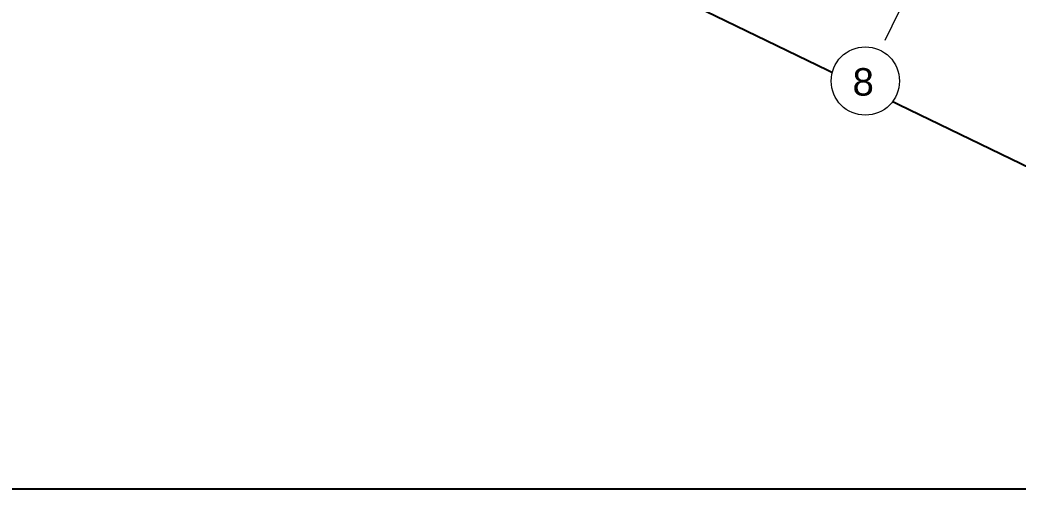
# Model space of a CAD drawing. Header units: metres. Extents: x -466 to 1322, y -1072 to 50.
# Drawn here: x 816.26 to 836.74, y -225.14 to -215.52 of the extents above; entities that cross this region are included whole.
import ezdxf

# ---------------------------------------------------------------- set-up
doc = ezdxf.new("R2010")
doc.units = ezdxf.units.M
doc.set_wipeout_variables(frame=1)
doc.linetypes.add('CENTER2', pattern=[28.575, 19.05, -3.175, 3.175, -3.175])
for name, color, linetype, lineweight in [('A - TXT 100 -1', 2, 'Continuous', 0), ('A-COTAS', 41, 'Continuous', 0), ('A-EJES', 61, 'CENTER2', 0)]:
    doc.layers.add(name, color=color, linetype=linetype, lineweight=lineweight)
doc.layers.add('AKU_Poligono', color=1, linetype='Continuous')
doc.layers.add('Hatch escaleras', color=7, linetype='Continuous', lineweight=0, true_color=0x78372d)
doc.styles.get("Standard").update_dxf_attribs({"font": 'arial.ttf'})
doc.styles.add('Style-Arial', font='arial.ttf')
doc.dimstyles.new('ISO-25', dxfattribs={"dimscale": 0.1, "dimtxt": 2.5, "dimasz": 2.5, "dimexe": 1.25, "dimexo": 0.625, "dimtad": 1, "dimdsep": 46, "dimtxsty": 'Standard', "dimblk": 'DOT', "dimcen": 2.5, "dimadec": 0, "dimazin": 0, "dimtfac": 1, "dimtmove": 0, "dimatfit": 3, "dimfxl": 1, "dimarcsym": 0})

# ---------------------------------------------------------------- blocks, each defined once
blk = doc.blocks.new('_Dot')
at = {"color": 0, "linetype": 'ByBlock', "lineweight": -2}
blk.add_line((-0.5, 0), (-1, 0), dxfattribs=at)
at = {"color": 0, "linetype": 'ByBlock', "const_width": 0.5}
blk.add_lwpolyline([(-0.25, 0, 1), (0.25, 0, 1)], format="xyb", close=True, dxfattribs=at)
blk = doc.blocks.new('*D72')
at = {"layer": 'A-COTAS', "color": 0, "lineweight": -2, "transparency": 16777216}
for p, q in [((834.862, -214.18), (834.894, -214.112)), ((835.065, -214.334), (838.936, -216.205)), ((839.183, -216.269), (839.216, -216.202))]:
    blk.add_line(p, q, dxfattribs=at)
at = {"layer": 'Defpoints', "color": 0, "transparency": 16777216}
for p in [(834.834, -214.236), (839.156, -216.325), (839.161, -216.314)]:
    blk.add_point(p, dxfattribs=at)
at = {"layer": 'A-COTAS', "color": 0, "lineweight": -2, "transparency": 16777216, "xscale": 0.25, "yscale": 0.25, "zscale": 0.25}
for p, rotation in [((834.84, -214.225), 154.1983439835457), ((839.161, -216.314), 334.1983439835457)]:
    blk.add_blockref('_Dot', p, dxfattribs=dict(at, rotation=rotation))
at = {"layer": 'A-COTAS', "color": 0, "transparency": 16777216, "insert": (837.083, -215.098), "char_height": 0.25, "attachment_point": 5, "rotation": 334.1983}
blk.add_mtext('4.8', dxfattribs=at)

msp = doc.modelspace()

# ---------------------------------------------------------------- linework, layer by layer
at = {"layer": 'AKU_Poligono'}
msp.add_lwpolyline([(846.619, -223.215), (677.9, -141.647)], dxfattribs=at)

# ---------------------------------------------------------------- dimensions: what is measured, and where the dimension line sits
at = {"layer": 'A-COTAS'}
dim = msp.add_linear_dim(base=(839.161, -216.314), p1=(834.834, -214.236), p2=(839.156, -216.325), angle=334.1983, dimstyle='ISO-25', override={"dimtmove": 1}, dxfattribs=at)
dim.commit()
dim.dimension.update_dxf_attribs({"geometry": '*D72', "text_midpoint": (837.083, -215.098)})

# ---------------------------------------------------------------- next in the draw order: wipeouts: each hides what was drawn before it
msp.add_wipeout([(834.247, -217.062), (834.264, -217.021), (834.279, -216.979), (834.291, -216.937), (834.3, -216.894), (834.306, -216.85), (834.31, -216.807), (834.311, -216.762), (834.309, -216.718), (834.304, -216.675), (834.297, -216.631), (834.287, -216.588), (834.274, -216.546), (834.259, -216.505), (834.241, -216.465), (834.221, -216.426), (834.198, -216.388), (834.173, -216.352), (834.146, -216.317), (834.116, -216.284), (834.085, -216.254), (834.051, -216.225), (834.016, -216.198), (833.98, -216.174), (833.941, -216.152), (833.902, -216.132), (833.861, -216.115), (833.82, -216.1), (833.777, -216.089), (833.734, -216.079), (833.691, -216.073), (833.647, -216.069), (833.603, -216.068), (833.559, -216.07), (833.515, -216.075), (833.472, -216.082), (833.429, -216.092), (833.387, -216.105), (833.345, -216.12), (833.305, -216.138), (833.266, -216.158), (833.228, -216.181), (833.192, -216.206), (833.158, -216.234), (833.125, -216.263), (833.094, -216.294), (833.065, -216.328), (833.038, -216.363), (833.014, -216.399), (832.992, -216.438), (832.972, -216.477), (832.955, -216.518), (832.941, -216.559), (832.929, -216.602), (832.92, -216.645), (832.913, -216.688), (832.91, -216.732), (832.909, -216.776), (832.91, -216.82), (832.915, -216.864), (832.922, -216.907), (832.932, -216.95), (832.945, -216.993), (832.96, -217.034), (832.978, -217.074), (832.999, -217.113), (833.021, -217.151), (833.047, -217.187), (833.074, -217.222), (833.103, -217.254), (833.135, -217.285), (833.168, -217.314), (833.203, -217.341), (833.24, -217.365), (833.278, -217.387), (833.317, -217.407), (833.358, -217.424), (833.4, -217.438), (833.442, -217.45), (833.485, -217.459), (833.529, -217.466), (833.573, -217.47), (833.617, -217.47), (833.661, -217.469), (833.704, -217.464), (833.748, -217.457), (833.791, -217.447), (833.833, -217.434), (833.874, -217.419), (833.914, -217.401), (833.953, -217.38), (833.991, -217.358), (834.027, -217.333), (834.062, -217.305), (834.095, -217.276), (834.125, -217.244), (834.154, -217.211), (834.181, -217.176), (834.205, -217.139), (834.227, -217.101)]).dxf.layer = 'Hatch escaleras'

# ---------------------------------------------------------------- next in the draw order: linework, layer by layer
msp.add_lwpolyline([(796.905, -162.871), (888.548, -162.871), (888.548, -225.141), (796.905, -225.141)], close=True)
at = {"layer": 'A - TXT 100 -1'}
msp.add_circle((833.61, -216.769), 0.701, dxfattribs=at)
at = {"layer": 'A-EJES', "ltscale": 0.1}
msp.add_line((839.816, -203.931), (833.926, -216.116), dxfattribs=at)

# ---------------------------------------------------------------- next in the draw order: texts
at = {"layer": 'A - TXT 100 -1', "style": 'Style-Arial'}
msp.add_text('8', height=0.564, rotation=359.7227, dxfattribs=at).set_placement((833.346, -217.068))

doc.saveas('drawing.dxf')
